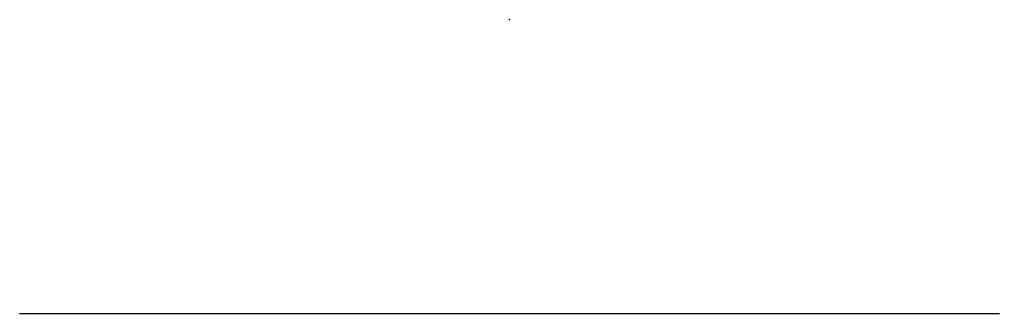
# Model space of a CAD drawing. Header units: inches. Extents: x 0 to 10, y 0 to 3.
import ezdxf

# ---------------------------------------------------------------- set-up
doc = ezdxf.new("R2010")
doc.units = ezdxf.units.IN
doc.layers.get('0').update_dxf_attribs({"linetype": 'CONTINUOUS'})

msp = doc.modelspace()

# ---------------------------------------------------------------- linework, layer by layer
msp.add_line((0, 0), (10, 0))
msp.add_point((5, 3))

doc.saveas('drawing.dxf')
